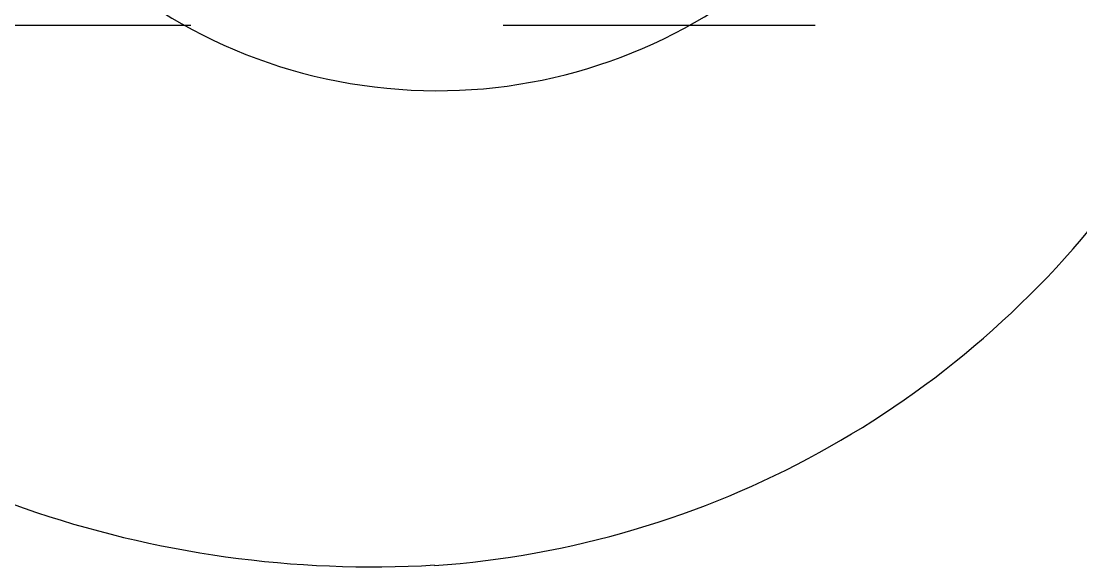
# Model space of a CAD drawing. Header units: millimetres. Extents: x 0 to 12600, y 0 to 8910.
# Drawn here: x 3657.3 to 3911.9, y 3574.2 to 3705.3 of the extents above; entities that cross this region are included whole.
import ezdxf

# ---------------------------------------------------------------- set-up
doc = ezdxf.new("R2010")
doc.units = ezdxf.units.MM
doc.header["$LTSCALE"] = 300
doc.linetypes.add('K', pattern=[2.5, 1.25, -0.25, 0.25, -0.25, 0.25, -0.25])
doc.layers.add('01', color=7, linetype='Continuous')
doc.layers.add('07', color=6, linetype='K')

# ---------------------------------------------------------------- blocks, each defined once
blk = doc.blocks.new('ewrewr')
at = {"layer": '01', "ltscale": 8}
for centre, radius, start, end in [((-3232.36, 5047.27), 225, 4.0326, 102.8453), ((-3247.03, 5063.7), 125, 269.7234, 76.4488), ((-3262.63, 5048.09), 255, 273.3723, 3.3723)]:
    blk.add_arc(centre, radius, start, end, dxfattribs=at)

msp = doc.modelspace()

# ---------------------------------------------------------------- linework, layer by layer
at = {"layer": '07', "color": 6, "linetype": 'K'}
msp.add_line((3173.076, 3704.33), (10720.076, 3704.33), dxfattribs=at)
msp.add_line((3173.076, 3704.33), (10720.076, 3704.33), dxfattribs=at)

# ---------------------------------------------------------------- block references
at = {"layer": '01', "rotation": 270}
msp.add_blockref('ewrewr', (-1306.458, 566.555), dxfattribs=at)

doc.saveas('drawing.dxf')
